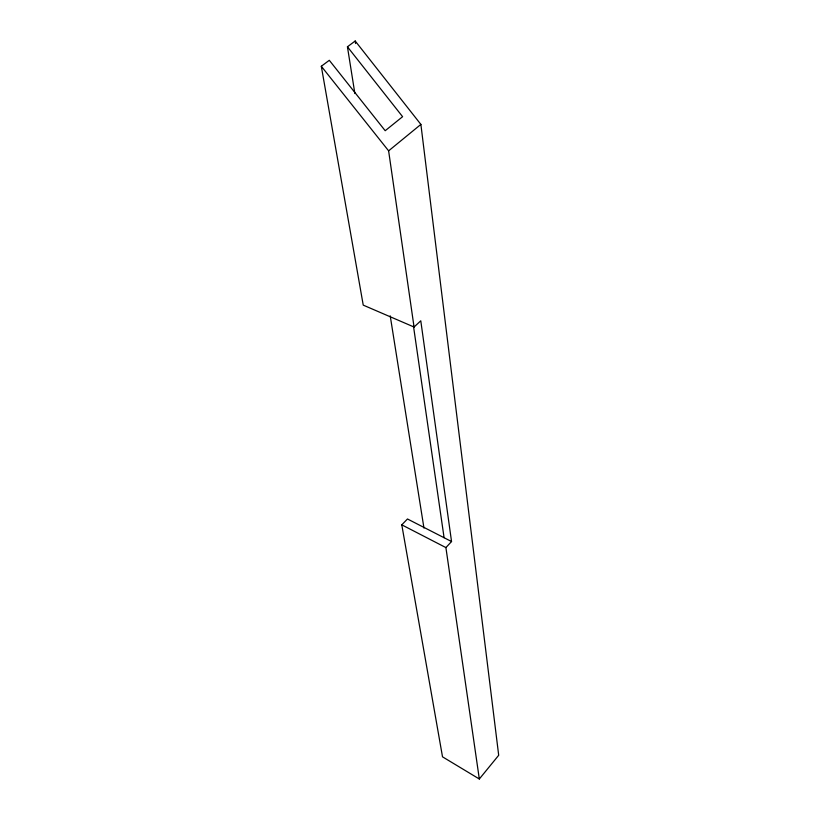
<?xml version="1.0" encoding="UTF-8"?>
<svg xmlns="http://www.w3.org/2000/svg" width="820" height="820" viewBox="0 0 820 820"><rect width="100%" height="100%" fill="white"/><g stroke="black" fill="none" stroke-linecap="round" stroke-linejoin="round"><path stroke-width="1.23" d="M479.321 779L445.906 547.586L451.543 541.548L407.468 518.978L401.79 524.841L442.513 756.829L479.321 779L498.693 755.281L420.885 124.414L355.203 41L347.434 46.791L354.865 93.531M347.434 46.791L402.599 116.686L385.195 130.718L329.302 60.301L321.307 66.256L363.229 305.122L414.059 327.036L420.783 320.794L451.543 541.548M414.059 327.036L388.618 150.849L420.885 124.414M401.79 524.841L445.906 547.586M321.307 66.256L388.618 150.849M390.217 315.854L423.96 528.08M355.203 41L355.593 43.532M413.454 325.981L444.091 537.725"/></g></svg>
